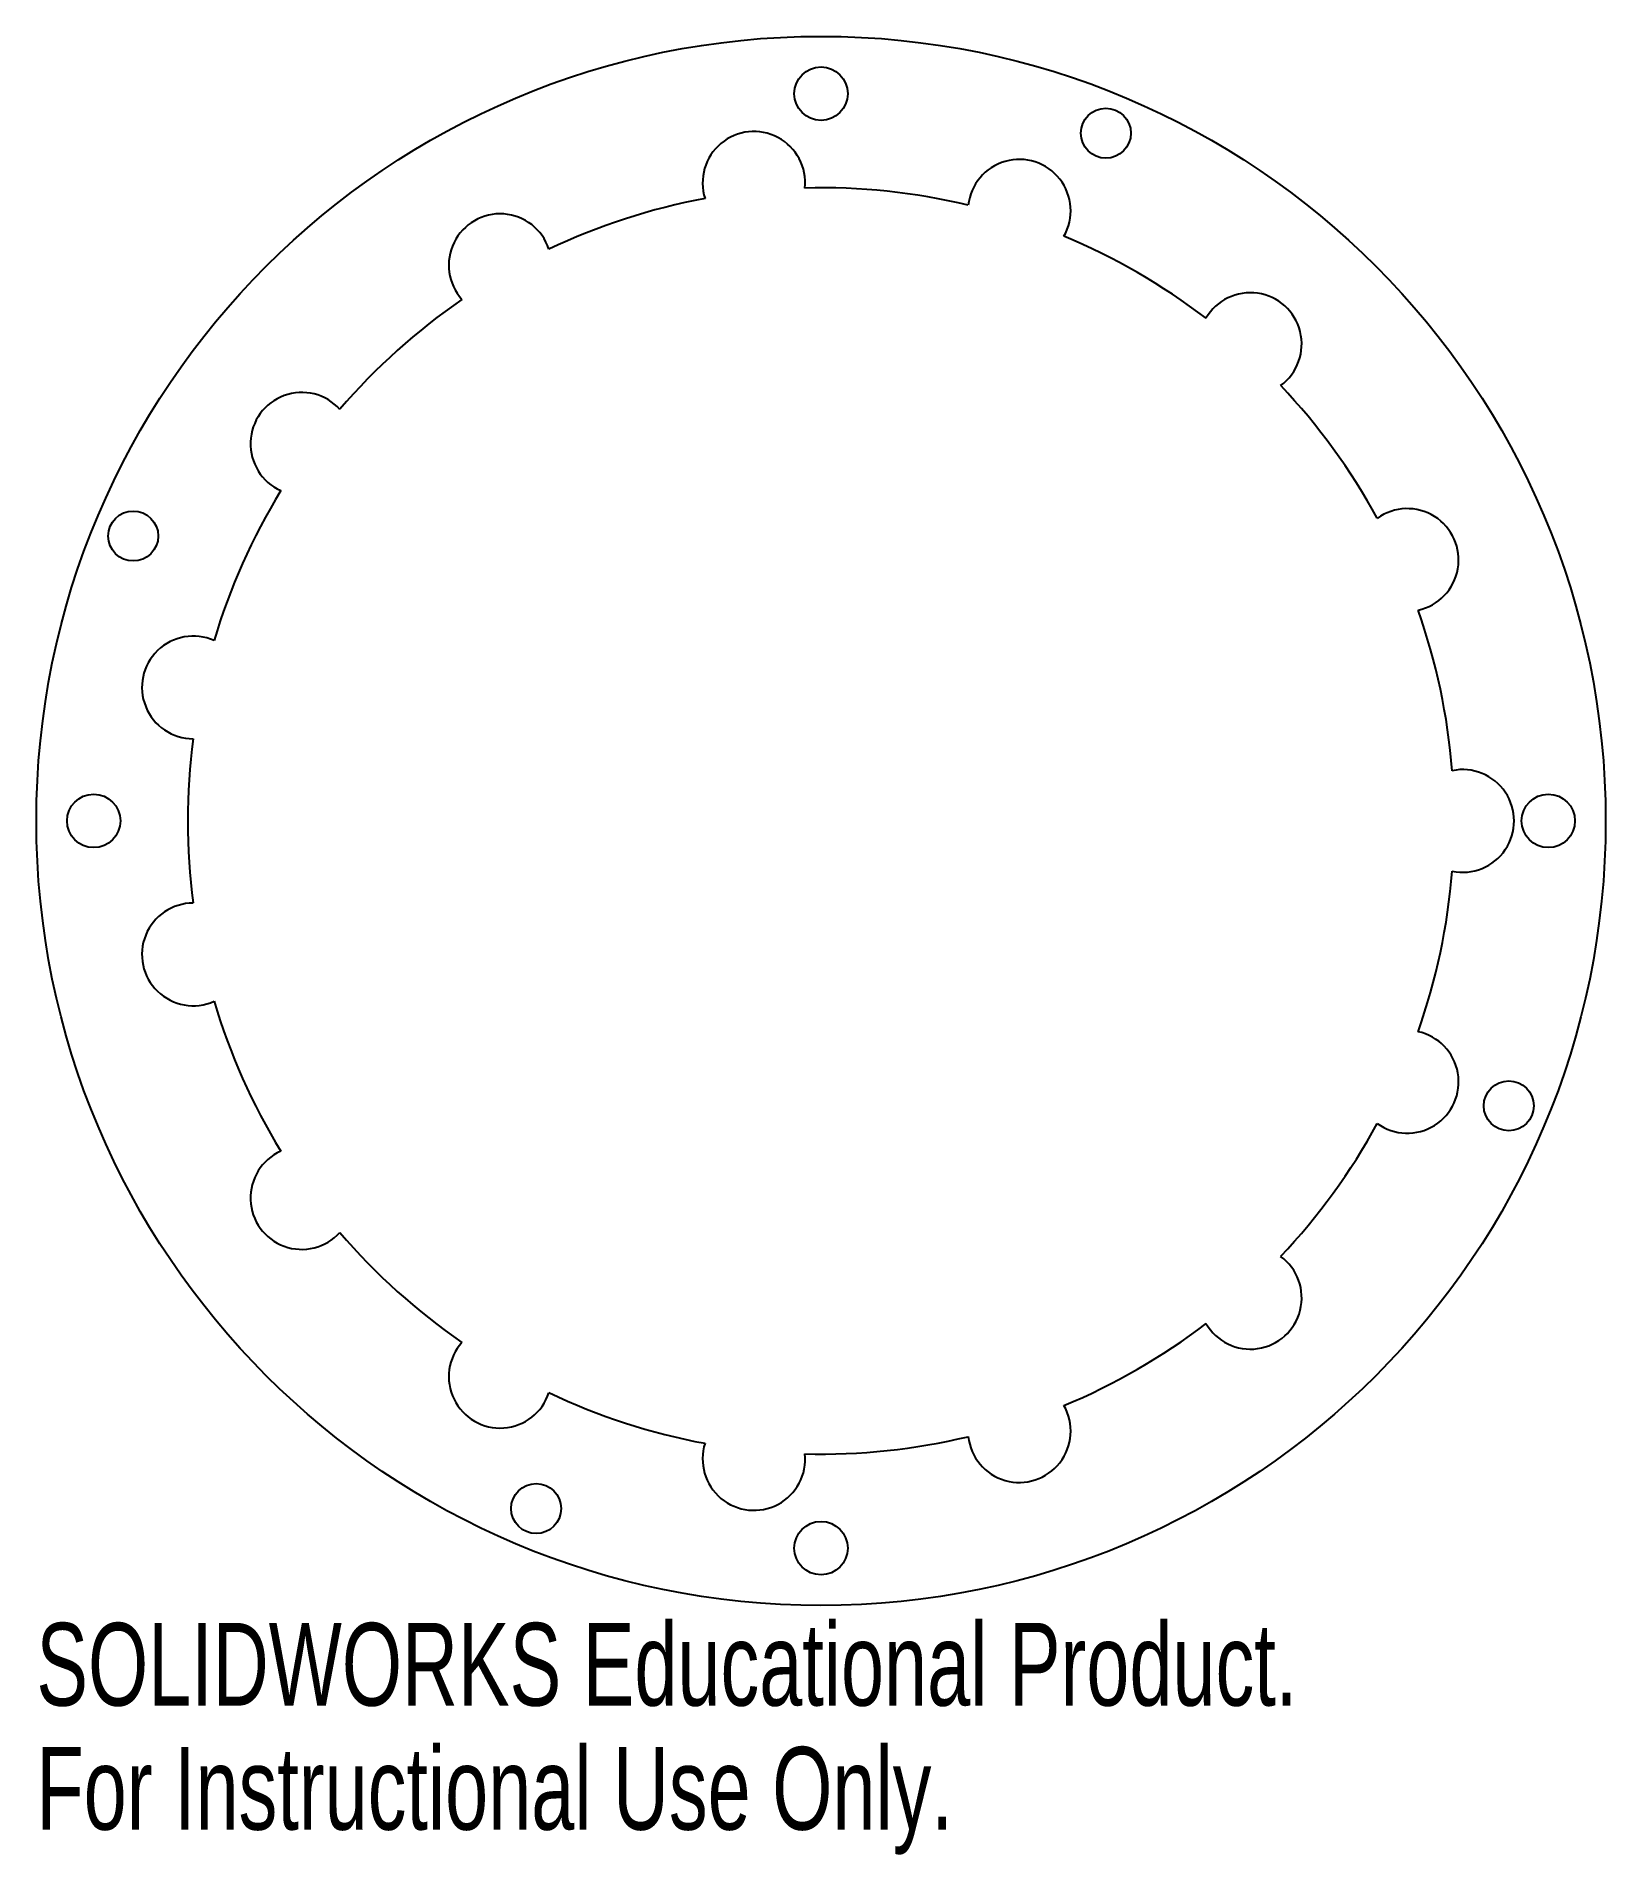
# Model space of a CAD drawing. Header units: millimetres. Extents: x -46 to 46, y -60 to 46.
import ezdxf

# ---------------------------------------------------------------- set-up
doc = ezdxf.new("R2010")
doc.units = ezdxf.units.MM
doc.styles.add('SLDTEXTSTYLE0', font='TXT', dxfattribs={"width": 0.7})

msp = doc.modelspace()

# ---------------------------------------------------------------- linework, layer by layer
at = {"color": 7, "linetype": 'Continuous', "lineweight": 25}
for centre, radius in [((0, 0), 45.85), ((0, 42.5), 1.56), ((16.65, 40.19), 1.46), ((-40.19, 16.65), 1.46), ((-42.5, 0), 1.56), ((42.5, 0), 1.56), ((40.19, -16.65), 1.46), ((-16.65, -40.19), 1.46), ((0, -42.5), 1.56)]:
    msp.add_circle(centre, radius, dxfattribs=at)
for centre, radius, start, end in [((-3.92, 37.29), 3, 354.138, 197.862), ((11.59, 35.66), 3, 330.138, 173.862), ((0, 0), 37, 100.5512, 115.4488), ((0, 0), 37, 76.5512, 91.4488), ((-18.75, 32.48), 3, 18.138, 221.862), ((0, 0), 37, 52.5512, 67.4488), ((25.09, 27.87), 3, 306.138, 149.862), ((0, 0), 37, 124.5512, 139.4488), ((-30.34, 22.04), 3, 42.138, 245.862), ((0, 0), 37, 28.5512, 43.4488), ((0, 0), 37, 148.5512, 163.4488), ((34.26, 15.25), 3, 282.138, 125.862), ((0, 0), 37, 4.5512, 19.4488), ((-36.68, 7.8), 3, 66.138, 269.862), ((0, 0), 37, 172.5512, 187.4488), ((37.5, 0), 3, 258.138, 101.862), ((0, 0), 37, 340.5512, 355.4488), ((-36.68, -7.8), 3, 90.138, 293.862), ((0, 0), 37, 196.5512, 211.4488), ((34.26, -15.25), 3, 234.138, 77.862), ((0, 0), 37, 316.5512, 331.4488), ((-30.34, -22.04), 3, 114.138, 317.862), ((0, 0), 37, 220.5512, 235.4488), ((25.09, -27.87), 3, 210.138, 53.862), ((0, 0), 37, 292.5512, 307.4488), ((-18.75, -32.48), 3, 138.138, 341.862), ((0, 0), 37, 244.5512, 259.4488), ((11.59, -35.66), 3, 186.138, 29.862), ((0, 0), 37, 268.5512, 283.4488), ((-3.92, -37.29), 3, 162.138, 5.862)]:
    msp.add_arc(centre, radius, start, end, dxfattribs=at)

# ---------------------------------------------------------------- texts
at = {"color": 7, "linetype": 'Continuous', "char_height": 4.8336, "attachment_point": 1, "style": 'SLDTEXTSTYLE0'}
for s, insert in [('SOLIDWORKS Educational Product.', (-45.85, -46.87)), ('For Instructional Use Only.', (-45.85, -54.12))]:
    msp.add_mtext(s, dxfattribs=dict(at, insert=insert))

doc.saveas('drawing.dxf')
